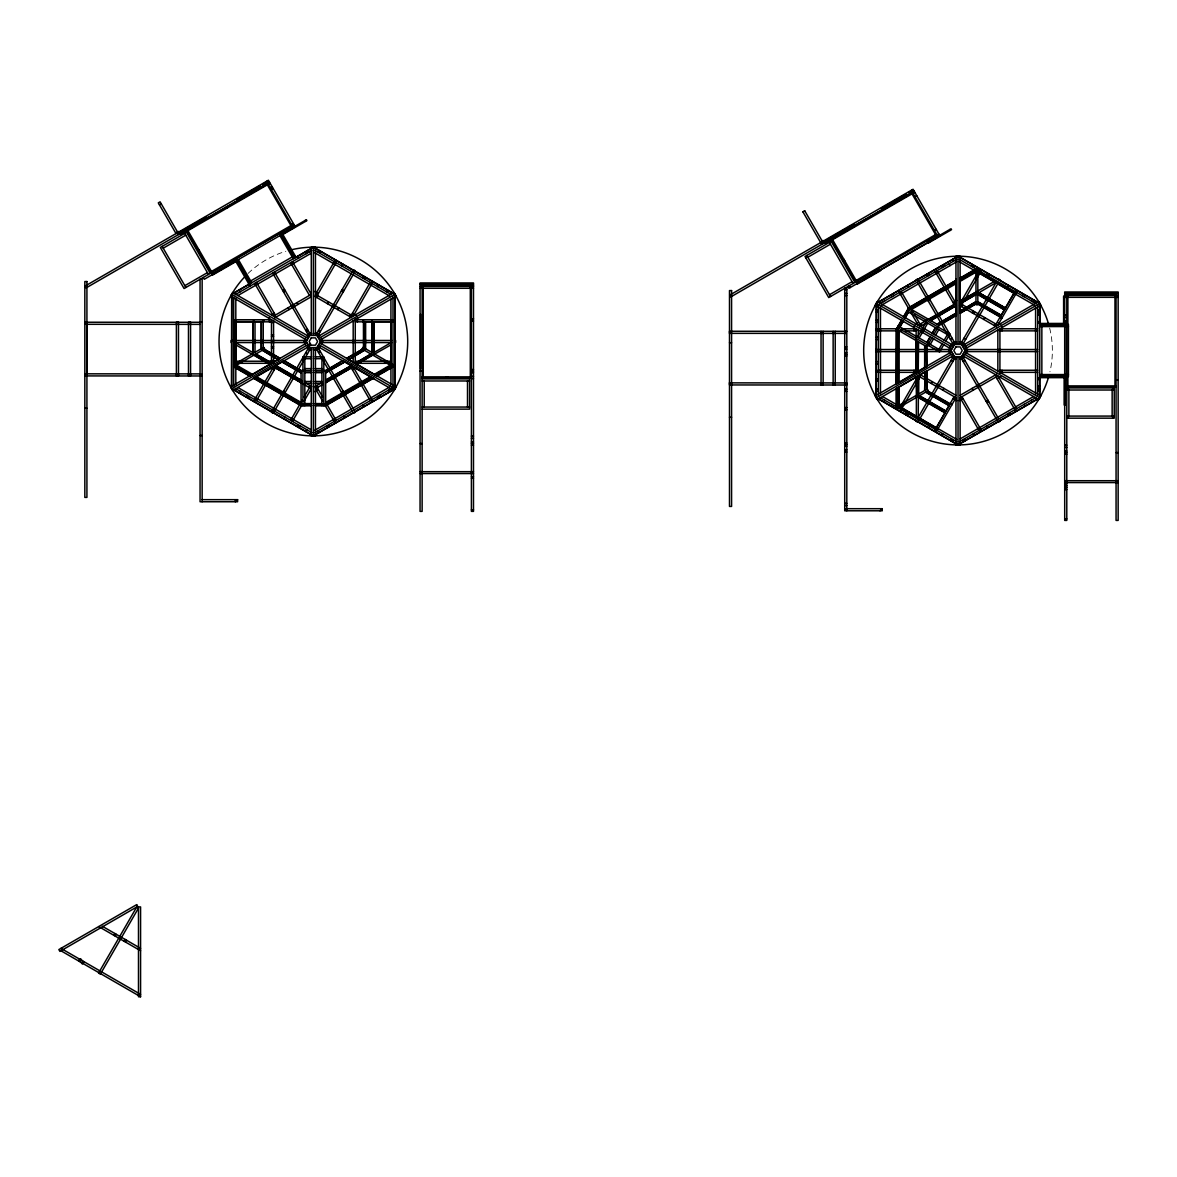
<?xml version="1.0" encoding="UTF-8"?>
<svg xmlns="http://www.w3.org/2000/svg" width="1177" height="1177" viewBox="0 0 1177 1177"><rect width="100%" height="100%" fill="white"/><g stroke="black" fill="none" stroke-linecap="round" stroke-linejoin="round"><path stroke-width="0.75" stroke-dasharray="5 3.75" d="M1049.649 328.074A94.337 94.337 0 0 1 1049.943 371.814M248.082 273.417A94.337 94.337 0 0 1 285.82 251.29"/><path stroke-width="1.5" d="M202.15 373.889L202.15 375.978L84.832 375.919L84.832 373.83M84.832 324.308L84.832 322.233L86.715 322.204L86.715 375.919L84.832 375.919M302.945 405.388L302.945 404.3L304.828 404.3L304.828 405.388M323.807 405.388L323.807 404.3L325.676 404.3L325.676 405.388L315.083 405.388M846.278 331.325L846.278 333.4L729.49 333.356L729.49 331.267L846.807 331.311M231.56 386.659L231.795 294.147M975.968 294.603L960.02 303.813L959.858 301.459L975.968 292.161M975.968 271.298L960.02 280.509L959.858 278.155L975.968 268.856M1039.615 396.134L1039.659 377.994M1039.806 323.557L1039.85 305.417M317.922 252.187L318.967 250.377M239.152 393.044L240.196 391.235M319.835 253.29L320.88 251.481M235.768 365.62L251.554 375.11L235.444 365.812M246.17 397.105L247.214 395.295M248.082 398.209L249.127 396.399M255.953 353.968L271.887 363.178L269.93 364.487L235.606 344.758M271.887 363.178L255.63 354.159M254.688 399.606L273.564 366.915L311.287 388.704L304.093 401.151M334.327 261.662L315.451 294.353L353.188 316.127L372.064 283.436M253.864 401.548L254.909 399.739M334.562 261.794L335.607 259.985M280.126 358.411L264.192 349.201L280.126 358.411L249.745 376.14L233.649 366.841L264.663 348.936L263.722 347.303L233.723 364.62M335.916 262.574L336.96 260.764M256.498 400.651L275.374 367.96M317.26 295.398L336.136 262.706M316.848 297.56L317.893 295.751M311.655 370.505L301.062 370.505L283.848 360.559L301.062 370.873M341.698 265.914L342.742 264.104M305.49 338.785L303.916 341.521L305.49 344.258M307.065 336.063L308.639 333.341L311.802 333.341M327.486 303.71L328.53 301.9M308.506 347.862L271.357 412.215L273.152 413.259L310.316 348.892M316.422 334.15L353.586 269.783L355.395 270.828M318.231 335.195L354.1 273.064M296.854 380.362L297.899 378.567M337.711 309.61L338.755 307.8M319.673 346.98L318.099 349.716L314.95 349.701M321.247 344.243L322.822 341.521L321.247 338.785M362.781 278.081L363.825 276.271M284.01 418.938L285.055 417.144M364.693 279.184L365.738 277.375M308.86 387.292L309.904 385.497M349.716 316.539L350.761 314.73M290.601 420.351L302.283 400.106M304.093 397.002L309.477 387.66M351.379 315.083L370.255 282.392M371.829 283.304L372.874 281.509M292.411 421.395L301.4 405.83M296.928 426.412L297.972 424.603M377.611 286.644L378.656 284.849M298.84 427.516L299.885 425.706M305.873 431.562L306.903 429.767M386.556 291.808L387.601 289.998M362.325 349.083L363.266 347.45M391.823 366.106L392.765 364.473M392.765 366.65L393.707 365.017L392.78 366.65L376.831 375.86L375.036 374.83L390.985 365.62M113.845 935.332L114.89 933.523M115.199 936.112L116.243 934.303M124.071 941.232L125.1 939.423M125.424 942.012L126.469 940.202M896.315 329.148L901.611 319.967M903.333 317.01L908.629 307.83M901.862 320.115L896.565 329.28L896.241 384.07L896.241 329.104L926.785 346.729L926.785 366.621L895.697 384.57M903.568 317.143L908.865 307.977L956.151 280.303L908.541 307.785L939.084 325.411L956.312 315.48L956.151 279.302L956.312 315.48M897.507 329.84L898.448 328.206M907.938 311.773L908.879 310.139M899.772 326.794L903.245 320.909M904.892 317.908L908.379 312.023M900.008 326.941L903.436 321.012M905.142 318.055L908.57 312.126M917.53 337.049L926.078 322.248M919.149 337.99L927.711 323.175M883.809 402.078L884.839 400.283M926.843 342.433L930.271 336.504M931.978 333.547L935.391 327.618M927.093 342.581L930.507 336.651M932.213 333.694L935.641 327.765M890.827 406.139L891.872 404.329M971.511 266.385L972.555 264.575M926.534 346.597L927.476 344.964M937.907 326.897L938.849 325.279M926.785 346.729L932.081 337.549M933.788 334.592L939.084 325.411M892.74 407.242L893.784 405.432M973.423 267.488L974.468 265.678M928.668 345.655L929.609 344.022M930.286 344.42L933.699 338.49M935.421 335.533L938.834 329.604M900.243 407.095L918.222 375.949L955.945 397.738L937.069 430.429M961.918 300.267L978.087 272.255M979.22 270.828L980.25 269.018M899.875 411.362L900.92 409.552M980.573 271.607L981.618 269.798M901.155 409.684L920.017 376.993M961.918 304.431L980.794 271.74M961.506 306.594L962.536 304.784M938.878 349.378L942.306 343.463M944.013 340.491L947.426 334.577M943.925 344.39L939.57 351.952L897.257 327.515M945.631 341.433L950.001 333.885L907.688 309.463M905.657 414.701L906.702 412.892M917.28 394.81L916.339 396.428L945.028 412.892M986.355 274.947L987.4 273.138M907.585 415.805L908.615 414.01M988.268 276.051L989.313 274.241M950.148 347.833L948.574 350.555L950.148 353.291M951.737 345.111L953.311 342.375L956.46 342.375M931.287 383.511L932.331 381.701M972.143 312.744L973.188 310.934M973.497 313.523L974.541 311.714M917.295 419.012L953.164 356.896M961.079 343.184L996.022 282.657L960.02 303.813M954.974 357.94L917.81 422.308L916 421.263M962.918 344.184L997.831 283.701M942.865 390.19L943.91 388.381M983.722 319.423L984.766 317.613M964.331 356.013L962.757 358.75L959.608 358.75M965.905 353.291L967.479 350.555L965.905 347.833M1007.438 287.114L1008.483 285.32M928.668 427.987L929.698 426.177M994.359 325.573L995.404 323.763M936.156 427.825L954.135 396.693M996.036 324.131L1014.015 292.985M934.45 431.326L950.398 403.579L952.031 404.52M1015.251 291.263L1000.126 317.452L1001.759 318.393M935.803 432.106L936.848 430.296M1016.487 292.352L1017.531 290.542M997.846 325.161L1016.707 292.47M941.585 435.446L942.63 433.636M1022.269 295.692L1023.313 293.882M1024.181 296.795L1025.226 294.986M950.516 440.61L951.56 438.8M1031.214 300.841L1032.258 299.046M952.443 441.713L953.473 439.904M1033.126 301.959L1034.171 300.15M79.389 961.006L81.081 959.299M81.963 963.58L83.655 961.889M202.15 501.755L202.15 279.111L200.061 279.111L200.061 501.755L237.607 501.755L237.607 499.666L235.326 501.755L235.326 499.666M879.984 510.789L882.191 508.699L882.264 510.789L844.718 510.789L844.718 288.144L846.807 288.144L846.807 510.789M236.96 260.014L235.474 260.882L249.053 284.348L250.539 283.48L236.96 260.014L250.407 283.554M235.988 261.78L237.342 261M281.583 235.4L282.936 234.62M248.524 283.436L249.877 282.657M294.118 257.072L295.471 256.277M898.36 405.727L898.36 387.307L896.241 388.351L896.241 406.948M916.339 416.29L916.427 376.699L918.546 375.654L918.546 394.074M159.439 204.827L161.234 203.798M178.389 231.413L177.036 232.207L178.418 234.591M179.066 232.59L206.652 216.671M238.328 198.383L259.882 185.937M262.839 184.23L265.928 182.45M269.445 182.038L86.083 287.909L85.038 286.099L268.4 180.243L295.25 226.749L204.268 279.287L203.224 277.478M267.767 183.318L186.437 230.265L211.08 272.932M180.11 234.4L195.441 225.557M207.696 218.466L210.771 216.7M268.488 183.377L237.828 201.076L236.783 199.266M186.981 231.222L267.37 184.804M268.415 184.436L270.224 183.406M163.191 248.2L185.775 235.165M270.254 187.629L272.064 186.599M271.372 189.556L273.167 188.511M198.295 250.789L199.237 250.245M184.833 285.673L207.417 272.637M291.616 224.63L293.426 223.586M210.521 271.99L290.91 225.587M294.206 224.939L184.068 288.527L160.352 247.435L186.54 232.31L210.256 273.402M235.591 258.94L280.744 232.869M250.686 280.935L292.234 256.939M231.634 386.895L231.634 294.338L313.376 247.155L395.104 294.338L395.104 388.719L313.376 435.902L231.634 388.719L308.094 344.581M235.282 294.633L311.817 250.466M237.901 295.545L311.287 253.173M282.789 290.645L284.599 289.601M283.569 291.999L285.378 290.954M271.858 314.7L274.329 313.288M274.712 317.878L311.287 296.751M305.682 330.296L307.491 329.251M306.476 331.649L308.271 330.605M304.519 342.566L306.329 341.521L309.845 335.416L309.845 333.341M318.702 334.371L316.893 335.416L309.845 335.416L308.036 334.371M307.05 342.772L230.604 386.909L232.678 390.514L309.139 346.376M317.613 336.666L394.06 292.529L396.149 296.148L319.703 340.285M318.658 338.476L395.104 294.338M283.848 360.559L253.629 377.994L301.062 405.388L311.655 405.388M308.036 348.657L309.845 347.627L316.893 347.627L318.702 348.657M322.218 340.477L320.409 341.521L316.893 347.627L316.893 349.701M314.73 350.187L320.188 347.038M318.467 352.438L320.276 351.393M315.083 370.505L325.676 370.505L342.904 360.559L374.154 378.773M346.612 358.411L362.56 349.201L346.612 358.411L376.993 376.14L393.103 366.841M325.676 370.873L342.904 360.559M325.676 372.565L344.861 361.869L325.676 372.947M325.676 380.009L351.305 365.591M371.123 354.159L355.013 363.458L370.799 353.968M314.524 386.821L321.615 382.746M327.191 379.524L351.585 365.429M391.147 342.595L373.889 352.556L373.933 321.615L373.933 354.689M325.676 382.084L353.1 366.635L325.676 382.554M354.851 363.178L356.646 364.208L372.594 354.998M391.147 344.758L356.646 364.208M322.939 384.379L315.451 388.704L322.645 401.151M325.779 382.731L353.188 366.915L372.064 399.606M314.612 391.603L318.305 389.469M352.423 369.769L356.116 367.636M341.359 392.103L343.169 391.058M325.676 402.416L370.387 376.611M374.139 374.448L391.147 364.62M325.676 403.314L371.329 376.964M327.25 402.784L371.491 377.243M391.308 365.812L375.036 374.83M339.653 396.517L355.189 387.557M358.294 385.762L369.151 379.48M380.554 372.903L388.116 368.533M325.676 405.388L373.286 378.273L325.676 405.771L315.083 405.668M314.7 430.311L351.482 409.081M353.056 408.169L389.602 387.071M314.73 432.709L393.015 387.513L393.015 297.104M353.586 413.259L355.395 412.215M822.488 241.565L804.759 210.86L802.949 211.904L821.723 244.419M802.979 211.948L804.788 210.918M821.693 241.241L823.047 240.461L824.768 243.433L840.098 234.591M823.723 241.623L852.839 224.822M913.146 192.41L882.485 210.109L881.441 208.314L883.353 207.196M884.516 206.534L906.04 194.102M909.027 192.381L912.101 190.615M822.738 243.05L824.091 242.256M914.102 191.086L730.74 296.942L729.696 295.133L913.058 189.276L939.908 235.783L848.911 288.321L847.881 286.511M912.425 192.351L831.094 239.299L855.738 281.98M843.159 232.825L847.764 230.162M852.354 227.514L855.429 225.734L854.384 223.939M831.639 240.255L912.013 193.852M913.072 193.484L914.882 192.44M805.789 257.822L807.599 256.792M807.849 257.233L830.432 244.198M914.912 196.677L916.721 195.632M842.938 259.823L843.894 259.278M843.88 261.456L844.836 260.911M934.435 230.471L936.23 229.427M829.491 294.721L852.074 281.686M855.179 281.023L935.553 234.62M938.863 233.973L828.726 297.56L805.009 256.468L831.197 241.359L854.914 282.451M858.224 282.348L880.131 269.695L880.661 270.592L857.18 284.157L856.65 283.245M929.109 241.417L951.031 228.765L951.546 229.662L928.064 243.227L927.55 242.315L928.903 241.535L929.418 242.433M880.013 270.121L926.608 243.227M916 279.861L917.81 278.817L954.974 343.184M963.316 347.509L1039.762 303.372L958.034 256.189L876.291 303.372L952.737 347.509M879.734 303.798L956.666 259.381M881.794 305.02L956.695 261.765M960.02 278.434L975.968 269.239M914.22 305.682L923.533 300.297M926.652 298.517L937.51 292.234M940.614 290.439L943.733 288.645M946.838 286.85L954.591 282.377M961.418 278.434L964.449 276.683M968.98 274.064L973.511 271.446M910.336 308.815L954.576 283.289M975.968 270.931L960.02 280.509M910.66 309.007L956.151 282.377M911.439 309.463L956.151 283.642M959.902 281.48L976.91 271.666M928.226 301.032L930.036 299.988M915.279 324.455L917.751 323.028M953.09 302.621L956.798 300.488M917.633 325.499L955.945 303.386L937.069 270.695M956.151 303.504L929.05 319.629M959.902 301.341L994.109 281.597M960.02 301.739L975.968 292.543M919.369 326.912L926.446 322.822M930.521 320.468L954.841 306.432M930.845 320.659L956.151 305.682M936.966 324.19L956.151 313.126L937.289 324.381M938.76 325.235L954.576 316.113M950.339 339.329L952.149 338.299M949.839 345.832L956.666 341.889M949.177 351.599L950.987 350.555L954.518 344.464L954.518 342.375M963.36 343.419L961.55 344.464L954.518 344.464L952.708 343.419M951.707 351.805L875.247 395.943L877.336 399.562L953.782 355.425M962.271 345.7L1038.717 301.562L1040.806 305.181L964.36 349.319M952.737 353.615L876.291 397.752L958.034 444.935L1039.762 397.752L963.316 353.615M926.785 370.902L926.785 389.307L926.785 370.902L896.565 388.351L896.565 406.756M952.708 357.705L954.518 356.66L961.55 356.66L963.36 357.705M966.876 349.525L965.081 350.555L961.55 356.66L961.55 358.75M963.124 361.471L964.934 360.427M895.962 407.11L927.255 389.043L928.197 390.676L897.139 408.596M960.108 395.325L996.684 374.212M959.255 400.636L962.963 398.503M997.081 378.803L1000.774 376.669M986.017 401.136L987.827 400.092M986.797 402.49L988.606 401.445M960.108 438.918L1014.088 407.757M1015.442 406.977L1033.509 396.546M959.387 441.743L1036.113 397.443M1000.053 421.263L998.243 422.308L961.079 357.94M251.716 374.83L249.907 375.86L233.973 366.65M233.37 293.235L250.672 283.304M296.31 257.116L313.612 247.185L395.192 294.574L394.942 388.91L313.126 435.858L231.545 388.484M1039.6 397.944L957.784 444.906L876.203 397.517L876.453 303.18L958.269 256.218L1039.85 303.607M975.968 269.916L977.837 269.916M420.057 284.054L473.492 284.054M422.131 285.143L471.403 285.143M471.403 285.614L473.492 285.658M420.057 286.408L473.492 286.408M420.057 288.291L473.492 288.291M844.718 289.704L846.807 289.704M1064.699 293.088L1118.15 293.088M844.718 293.397L846.807 293.397M1066.789 294.176L1116.061 294.176M1064.699 294.647L1066.789 294.647M1064.699 295.456L1118.15 295.456M844.718 295.604L846.807 295.604M1064.655 296.06L1063.611 296.06L1063.611 323.175L1064.655 323.175M1064.699 297.325L1118.15 297.325M1063.611 297.619L1064.655 297.619M975.968 304.387L977.837 304.387M876.291 309.831L878.38 309.831M1037.673 309.831L1039.762 309.831M876.291 312.037L878.38 312.037M1037.673 312.037L1039.762 312.037M1037.673 312.817L1039.762 312.729M1037.673 314.95L1039.762 315.039M1064.699 315.186L1066.789 315.186M1064.699 317.393L1066.789 317.393M471.403 318.849L473.492 318.849L471.403 321.056L473.492 321.056M233.723 319.747L271.475 319.747L271.475 363.31M355.263 319.747L393.015 319.747M876.291 320.144L878.38 320.144M1064.699 321.086L1066.789 321.086M233.723 321.615L263.648 321.615L263.648 319.747M393.339 321.615L363.105 321.615L363.105 319.747M1037.673 321.63L1039.762 321.63M1063.611 321.601L1064.655 321.601M235.518 321.836L271.475 321.836M355.263 321.836L391.22 321.836M200.061 322.263L202.15 322.263M84.832 322.233L201.62 322.277M876.291 322.366L878.38 322.366M271.475 322.542L273.564 322.542M1064.699 322.645L1066.789 322.645M1037.673 323.189L1039.762 323.189M1039.762 324.484L1068.436 324.484L1068.436 376.625M86.657 324.308L199.796 324.366M1039.703 325.014L1066.818 324.984M1039.762 326.573L1068.436 326.573M878.38 328.78L898.154 328.78M901.744 328.78L916.133 328.78L916.133 373.256M1037.673 328.78L999.92 328.78L999.92 373.256M876.291 329.045L878.38 329.045M876.291 330.605L878.38 330.605M878.38 330.869L901.744 330.869M905.348 330.869L916.133 330.869M999.92 330.869L1037.673 330.869M314.95 333.341L318.099 333.341L319.673 336.063M271.475 334.842L273.564 334.842M271.475 336.401L273.564 336.401M876.291 337.284L878.38 337.284M876.291 339.491L878.38 339.491M305.461 340.477L231.133 340.477L231.133 342.566M321.292 340.477L391.985 340.477M271.475 342.301L273.564 342.301M959.608 342.375L962.757 342.375L964.331 345.111M305.461 342.566L235.562 342.566L252.864 352.556M321.292 342.566L391.985 342.566M729.49 342.713L731.579 342.713M271.475 346.641L273.564 346.641M844.718 346.906L846.807 346.906M271.475 348.201L273.564 348.201M844.718 349.113L846.807 349.113M311.802 349.716L308.639 349.701L307.065 346.98M950.119 349.525L875.791 349.525L875.791 351.599L950.119 351.599M965.934 349.525L1037.673 349.525M965.934 351.599L1037.673 351.599M844.718 352.806L846.807 352.806M844.718 354.365L846.807 354.365M844.718 355.925L846.807 355.925M311.655 356.822L302.945 356.822L302.945 405.668M315.083 356.822L323.807 356.822L323.807 405.668M304.828 358.691L311.655 358.691M315.083 358.691L321.924 358.691M956.46 358.75L953.296 358.75L951.737 356.013M271.475 360.5L273.564 360.5M235.518 361.221L271.475 361.221M355.263 361.221L391.22 361.221M876.291 361.633L878.38 361.633M235.518 363.31L269.68 363.31M357.072 363.31L389.425 363.31M876.291 363.84L878.38 363.84M926.785 366.621L926.461 346.538M233.723 366.797L235.606 366.797M304.828 368.622L311.655 368.622M315.083 368.622L321.924 368.622M471.403 369.563L473.492 369.563M878.38 370.255L916.133 370.255M999.92 370.255L1037.673 370.255M876.291 370.52L878.38 370.52M301.062 370.784L302.945 370.784M323.807 370.784L325.676 370.784M420.057 371.123L422.131 371.123M471.403 371.123L473.492 371.123M918.222 371.373L918.546 341.977M304.828 372.315L311.655 372.315M315.083 372.315L321.924 372.315M876.291 372.079L878.38 372.079M878.38 372.344L916.133 372.344M999.92 372.344L1037.673 372.344M304.828 372.594L311.655 372.594M315.083 372.594L321.924 372.594M471.403 372.682L473.492 372.682M86.671 373.83L200.311 373.889M1039.762 374.551L1068.436 374.551M918.546 375.654L918.222 417.379M200.061 375.978L202.15 375.978M471.403 376.375L473.492 376.375M916.427 376.699L916.751 395.104M1039.762 376.11L1066.877 376.081M422.131 376.861L471.403 376.861M422.131 377.949L471.403 377.949M1037.673 377.935L1039.762 377.935M471.403 378.582L473.492 378.582M1064.699 378.597L1066.789 378.597M422.131 378.891L469.579 378.891L469.579 409.14L422.131 409.14M876.291 378.759L878.38 378.759M1037.673 379.494L1039.762 379.494M1064.699 380.156L1066.789 380.156M1116.061 380.156L1118.15 380.156M422.131 380.98L469.579 380.98M876.291 380.965L878.38 380.965M304.828 381.48L311.655 381.48M315.083 381.48L321.924 381.48M304.828 383.349L311.655 383.349M315.083 383.349L321.924 383.349M1066.789 385.894L1116.061 385.894M1037.673 386.174L1039.762 386.085M1066.789 386.998L1116.061 386.998M898.36 387.307L898.036 405.918M1066.789 387.924L1114.236 387.924L1114.236 418.173L1066.789 418.173M1037.673 388.307L1039.762 388.395M844.718 389.116L846.807 389.116L844.718 391.323L846.807 391.323M876.291 389.087L878.38 389.087M1037.673 389.087L1039.762 389.087M1066.789 390.014L1114.236 390.014M876.291 391.294L878.38 391.294M1037.673 391.294L1039.762 391.294M304.828 403.579L311.655 403.579M315.083 403.579L321.924 403.579M304.828 403.799L311.655 403.799M315.083 403.799L321.924 403.858M253.467 378.273L301.062 405.771L311.655 405.668M422.131 407.051L469.579 407.051M846.807 407.61L844.718 407.61L846.807 409.817L844.718 409.817M84.832 408.242L86.921 408.242M1066.789 416.084L1114.236 416.084M729.49 417.276L731.579 417.276M200.061 435.534L202.15 435.534M471.403 436.137L473.492 436.137M471.403 438.344L473.492 438.344M471.403 442.037L473.492 442.037M844.718 443.008L846.807 443.008M420.057 443.597L422.131 443.597M471.403 443.597L473.492 443.597M844.718 444.568L846.807 444.568M471.403 445.171L473.492 445.171M1064.699 445.171L1066.789 445.171M844.718 446.127L846.807 446.127M1064.699 447.392L1066.789 447.392M844.718 449.82L846.807 449.82M1064.699 451.071L1066.789 451.071M844.718 452.027L846.807 452.027M1064.699 452.63L1066.789 452.63M1116.061 452.63L1118.15 452.63M1064.699 454.204L1066.789 454.204M420.057 471.668L473.492 471.668M420.057 473.551L473.492 473.551M471.403 476.714L473.492 476.714M471.403 478.274L473.492 478.274M1064.699 480.716L1118.15 480.716M1064.699 482.585L1118.15 482.585M1066.789 483.467L1064.699 483.467L1066.789 485.674L1064.699 485.674M1064.699 487.381L1066.789 487.381L1064.699 489.603L1066.789 489.603M202.15 499.666L237.607 499.666M844.718 503.329L846.807 503.329M844.718 505.536L846.807 505.536M846.807 508.699L882.264 508.699M844.718 509.229L846.807 509.229M471.403 509.818L473.492 509.818M1064.699 518.851L1066.789 518.851M140.578 996.757L138.489 996.757L138.489 906.908L140.578 906.908L140.578 996.757L60.424 950.486M881.441 208.314L884.398 209.006M998.243 278.817L1000.053 279.861M959.387 259.381L1036.113 303.681M979.426 272.652L1014.353 292.808M977.837 272.108L1014.191 293.088M959.358 261.765L973.482 269.93M978.175 272.637L995.904 282.877M997.713 283.907L1034.259 305.02M978.778 292.602L1005.541 308.065M977.837 292.161L1005.511 308.139M977.837 292.543L1005.349 308.418M978.44 294.588L1004.614 309.683M977.837 294.603L1004.452 309.963M986.017 299.988L987.827 301.032M977.837 301.68L1001.377 315.274M977.837 302.062L1001.215 315.554M979.352 304.622L1000.494 316.834M977.837 304.122L1001.921 318.114M998.302 323.028L1000.774 324.455M960.108 303.386L998.42 325.499M959.623 305.505L996.684 326.912M963.904 338.299L965.714 339.329M906.746 311.081L949.059 335.504M959.402 341.889L966.214 345.832M966.876 351.599L965.081 350.555L961.55 344.464L961.55 342.375M953.782 345.7L877.336 301.562L875.247 305.181L951.707 349.319M964.36 351.805L1040.806 395.943L1038.717 399.562L962.271 355.425M949.177 349.525L950.987 350.555L954.518 356.66L954.518 358.75M898.198 325.897L940.511 350.319M951.119 360.427L952.929 361.471M919.369 374.212L955.945 395.325M915.279 376.669L918.987 378.803M953.09 398.503L956.798 400.636M951.869 404.8L927.726 390.941M927.402 391.132L950.045 404.197M925.931 391.97L949.309 405.477M925.608 392.162L949.148 405.756M928.226 400.092L930.036 401.136M919.472 395.693L946.087 411.053M919.149 395.884L945.925 411.332M917.692 396.737L945.19 412.612M882.559 396.546L895.932 404.27M897.257 405.271L956.695 439.345M899.993 406.948L936.333 427.942M899.669 407.139L936.171 428.222M935.995 428.546L937.613 429.487M879.94 397.443L956.666 441.743M314.73 250.333L391.455 294.633M314.7 252.731L351.482 273.961M352.835 274.741L389.602 295.971M342.154 289.601L343.949 290.645M341.359 290.954L343.169 291.999M314.612 291.455L318.305 293.588M352.423 313.288L356.116 315.421M314.524 296.221L351.585 317.613M394.074 365.238L363.031 347.303L362.089 348.936L393.383 367.003M318.467 330.605L320.276 331.649M322.218 342.566L320.409 341.521L316.893 335.416L316.893 333.341M309.139 336.666L232.678 292.529L230.604 296.148L307.05 340.285M319.703 342.772L396.149 386.909L394.06 390.514L317.613 346.376M231.634 294.338L308.094 338.476M318.658 344.581L395.104 388.719M304.519 340.477L306.329 341.521L309.845 347.627L309.845 349.701M307.903 347.818L310.64 349.392M305.682 352.747L307.491 353.791M301.062 372.565L281.892 361.869L301.062 372.947M275.595 365.311L301.062 380.009M275.433 365.591L302.224 381.054M305.137 382.746L311.773 386.571M254.158 354.998L270.092 364.208M301.062 382.084L273.652 366.635L301.062 382.554M270.622 367.636L274.329 369.769M283.569 391.058L285.378 392.103M235.606 364.62L252.599 374.448M256.351 376.611L301.062 402.416M301.062 403.314L255.424 376.964L299.488 402.784M237.121 367.665L250.73 375.522M271.563 387.557L280.876 392.941M283.981 394.722L299.517 403.696M237.901 387.513L311.287 429.885M235.282 388.41L312.023 432.709M102.37 926.284L140.578 948.353M98.691 926.579L140.578 950.766M60.939 948.368L140.578 994.359M949.677 229.544L950.192 230.442M952.443 259.411L953.473 261.22M911.704 190.056L912.734 191.866M912.293 192.131L937.054 235.017M911.469 192.896L936.112 235.577M1031.214 400.283L1032.258 402.078M949 263.81L950.045 265.619M943.498 264.575L944.543 266.385M1024.181 404.329L1025.226 406.139M928.579 239.917L929.609 241.726M927.211 240.696L928.256 242.506M941.585 265.678L942.63 267.488M1016.707 408.64L997.846 375.949L960.108 397.738L978.984 430.429M935.803 269.018L936.848 270.828M1015.133 409.552L1016.178 411.362M935.259 271.74L954.135 304.431M996.036 376.993L1014.912 409.684M928.668 273.138L929.698 274.947M1009.351 412.892L1010.396 414.701M926.74 274.241L927.785 276.051M1007.438 414.01L1008.483 415.805M941.512 311.714L942.556 313.523M962.918 356.94L998.758 419.012M917.295 282.112L953.164 344.228M931.287 317.613L932.331 319.423M972.143 388.381L973.188 390.19M907.585 285.32L908.615 287.114M986.355 426.177L987.4 427.987M920.649 323.763L921.694 325.573M901.155 291.44L912.837 311.67M914.632 314.789L920.017 324.131M961.918 396.693L980.794 429.384M980.573 429.517L981.618 431.326M898.522 290.542L899.566 292.352M979.22 430.296L980.25 432.106M899.346 292.47L909.232 309.595M911.027 312.714L918.222 325.161M892.74 293.882L893.784 295.692M973.423 433.636L974.468 435.446M878.778 270.475L879.307 271.372M877.718 269.283L878.763 271.078M890.827 294.986L891.872 296.795M874.526 271.122L875.57 272.932M883.809 299.046L884.839 300.841M964.493 438.8L965.537 440.61M881.882 300.15L882.927 301.959M962.58 439.904L963.625 441.713M927.005 389.19L927.947 390.808M832.036 238.754L856.679 281.421M829.388 242.388L853.119 283.48M849.235 285.731L850.28 287.541M822.032 241.829L823.076 243.639M897.507 406.212L898.448 407.845M806.804 255.424L830.535 296.516M305.02 220.511L305.534 221.408M307.785 250.377L308.83 252.187M388.469 390.131L389.513 391.941M267.047 181.023L268.091 182.832M267.635 183.082L292.396 225.984M266.811 183.862L291.455 226.528M305.873 251.481L306.903 253.29M305.27 251.834L306.241 253.673M289.027 227.941L290.072 229.736M287.114 229.044L288.159 230.839M379.538 395.295L380.568 397.105M283.922 230.883L284.966 232.693M284.245 232.502L284.775 233.399M297.56 256.277L298.605 258.087M282.568 231.663L283.598 233.473M377.611 396.399L378.656 398.209M281.053 234.503L294.633 257.969M278.934 233.914L293.279 258.749M292.411 261.662L311.287 294.353L273.564 316.127L254.688 283.436M371.829 399.739L372.874 401.548M290.601 262.706L309.477 295.398M351.379 367.96L370.255 400.651M362.781 404.962L363.825 406.771M238.71 198.163L239.755 199.972M339.064 372.668L340.109 374.463M296.854 302.68L297.899 304.49M274.447 272.034L310.316 334.15M318.231 347.862L354.1 409.979M293.102 304.843L294.147 306.653M291.749 305.637L292.793 307.432M272.652 273.064L308.492 335.151M316.422 348.892L352.291 411.023M309.463 343.787L310.507 345.582M287.997 307.8L289.042 309.61M226.293 207.255L226.837 208.211M343.61 416.025L344.655 417.835M316.848 385.497L317.893 387.292M256.498 282.392L275.374 315.083M317.26 387.66L322.66 397.002M327.147 404.785L336.136 420.351M334.562 421.263L335.607 423.073M325.338 405.83L334.327 421.395M238.298 259.455L251.731 282.73M236.489 260.5L249.936 283.775M248.803 284.437L249.848 286.232M328.78 424.603L329.81 426.412M234.12 261.441L234.65 262.339M233.061 260.235L234.105 262.044M326.853 425.706L327.897 427.516M229.868 262.088L230.913 263.898M227.955 263.192L229 265.002M239.152 289.998L240.196 291.808M317.922 430.87L318.967 432.665M263.471 347.45L264.413 349.083M213.346 273.432L213.876 274.329M187.393 229.721L212.022 272.387M184.73 233.355L208.461 274.447M177.83 232.531L160.101 201.826L158.292 202.871L176.02 233.576M233.62 364.693L234.561 366.312M162.161 246.39L185.878 287.482M1065.774 323.425L1065.774 324.984M1065.832 376.081L1065.832 377.655M1040.748 323.454L1040.748 325.014M1116.061 293.088L1116.061 520.425L1118.15 520.425L1118.15 291.984L1064.699 291.984L1064.699 520.425L1066.789 520.425L1066.789 293.088M1114.972 294.176L1114.972 385.894M1112.677 387.924L1112.677 390.014M1112.677 416.084L1112.677 418.173M1112.147 390.014L1112.147 416.084M1068.878 390.014L1068.878 416.084M1068.348 387.924L1068.348 390.014M1068.348 416.084L1068.348 418.173M1067.892 294.176L1067.892 325.367M1067.892 376.728L1067.892 385.894M1066.347 326.573L1066.347 374.551M1041.851 326.573L1041.851 374.551M1039.762 305.196L1039.762 396.546M1037.673 304.578L1037.673 394.986M1035.583 307.315L1035.583 393.809M1002.01 326.588L1002.01 330.869M1002.01 370.255L1002.01 373.109M997.846 329.413L997.846 371.711M977.837 268.533L977.837 304.666L975.968 304.666L975.968 268.533M966.214 347.406L966.214 353.703M960.108 344.464L960.108 256.189L955.945 256.189L955.945 344.464M960.108 356.66L960.108 444.935L955.945 444.935L955.945 356.66M959.858 279.994L959.858 311.214M958.034 256.189L958.034 344.464M958.034 356.66L958.034 444.935M949.839 347.406L949.839 353.703M924.99 345.7L924.666 367.651L924.666 345.508M918.222 329.413L918.222 337.093M918.222 341.786L918.222 371.711M916.751 340.933L916.427 372.418L916.339 340.697M914.043 326.588L914.043 330.869M914.043 370.255L914.043 373.109M899.14 330.766L899.14 382.393M899.14 386.733L899.14 406.359M898.36 330.325L898.036 383.025L898.036 330.134M880.47 307.315L880.47 393.809M878.38 304.578L878.38 394.986M876.291 305.196L876.291 396.546M835.229 331.296L835.229 384.997M833.139 331.296L833.139 384.997M823.135 331.296L823.135 384.997M821.046 331.296L821.046 384.997M471.403 284.054L471.403 511.377L473.492 511.377L473.492 282.951L420.057 282.951L420.057 511.377L422.131 511.377L422.131 284.054M470.314 285.143L470.314 377.949M467.504 380.98L467.504 407.051M447.716 376.861L447.716 377.949M445.833 376.861L445.833 377.949M424.22 380.98L424.22 407.051M423.234 285.143L423.234 377.949M420.572 314.141L420.572 341.242M420.572 341.771L420.572 368.887M395.604 340.477L395.604 342.566M391.22 321.615L391.147 366.797M390.926 299.149L390.926 362.266M390.926 368.46L390.926 384.761M373.536 321.615L373.536 353.38M372.064 319.747L372.064 352.526M371.741 321.615L371.741 352.335M365.606 321.615L365.606 348.804M365.282 321.615L365.282 348.613M363.811 321.615L363.811 347.774M363.428 319.747L363.487 347.583M357.352 317.555L357.352 321.836M357.352 362.648L357.352 365.488M355.263 318.835L355.263 363.31M353.188 320.379L353.188 362.678M325.676 370.505L325.676 405.771M321.924 356.822L321.924 405.668M321.556 338.373L321.556 341.521M315.451 335.43L315.451 247.155L311.287 247.155L311.287 335.43M315.451 347.627L315.451 435.902L311.287 435.902L311.287 347.627M313.376 247.155L313.376 335.43M313.376 347.627L313.376 435.902M305.181 338.373L305.181 344.67M304.828 356.822L304.828 405.668M301.062 370.505L301.062 405.771M273.564 320.379L273.564 363.178M269.386 317.555L269.386 321.836M269.386 362.648L269.386 365.488M263.324 319.747L263.324 321.615M263.251 321.615L263.251 347.583M261.456 321.615L261.456 348.613M261.132 321.615L261.132 348.804M255.012 321.615L255.012 352.335M253.585 319.747L253.585 321.615M253.217 321.615L253.217 353.38M252.893 321.615L252.805 354.689M235.812 298.281L235.812 341.521M235.812 343.787L235.812 362.266M235.812 363.31L235.812 384.761M235.606 364.988L235.606 321.615L235.518 363.59M235.194 321.615L235.194 363.781M234.826 319.747L234.826 321.615M233.723 297.34L233.723 385.938M1048.619 376.905A94.337 94.337 0 0 1 903.245 427.369A94.337 94.337 0 0 1 903.642 273.476A94.337 94.337 0 0 1 1048.751 324.69M290.881 249.907A94.337 94.337 0 0 1 407.271 350.569A94.337 94.337 0 0 1 273.814 427.163A94.337 94.337 0 0 1 245.61 275.889M729.49 382.863L729.49 384.953L846.807 385.011L846.807 382.922L729.49 382.863M262.397 350.246L278.169 359.721L262.397 350.246M311.258 337.873L309.154 341.521L311.258 345.17L315.48 345.17L317.584 341.521L315.48 337.873L311.258 337.873M136.635 907.143L98.559 973.085L100.369 974.129L138.43 908.188L136.635 907.143M955.93 346.906L953.811 350.555L955.93 354.218L960.138 354.218L962.242 350.555L960.138 346.906L955.93 346.906M80.301 958.769L78.83 960.255L82.522 963.934L83.994 962.462L80.301 958.769M282.406 233.723L280.92 234.576L294.5 258.043L295.986 257.189L282.406 233.723M235.474 260.661L211.992 274.212L212.522 275.109L236.003 261.559L235.474 260.661M306.373 219.731L282.892 233.281L283.407 234.179L306.888 220.629L306.373 219.731M364.355 350.246L348.569 359.721L364.355 350.246M975.807 301.783L960.02 311.258L975.807 301.783M975.807 303.843L960.02 313.332L975.807 303.843M136.664 904.642L58.85 949.574L59.895 951.384L137.709 906.452L136.664 904.642M86.921 281.538L84.832 281.538L84.832 497.4L86.921 497.4L86.921 281.538M731.579 290.572L729.49 290.572L729.49 506.434L731.579 506.434L731.579 290.572M178.477 322.248L176.388 322.248L176.388 375.963L178.477 375.963L178.477 322.248M190.571 322.263L188.482 322.263L188.482 375.963L190.571 375.963L190.571 322.263M1066.818 323.425L1039.703 323.454L1039.703 325.176L1066.818 325.146L1066.818 323.425M924.99 371.947L924.666 390.352L924.99 371.947M1066.877 375.934L1039.762 375.949L1039.762 377.67L1066.877 377.655L1066.877 375.934M1065.229 377.92L1064.185 377.92L1064.185 405.035L1065.229 405.035L1065.229 377.92"/></g></svg>
